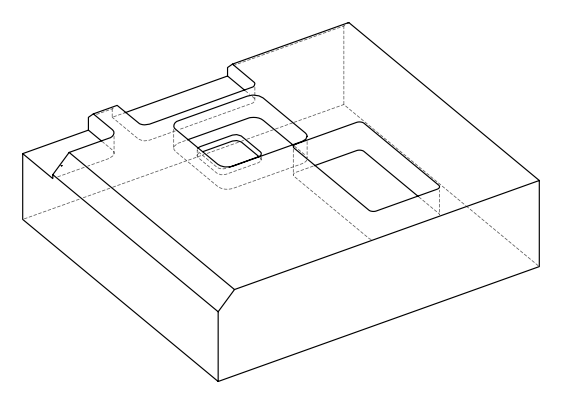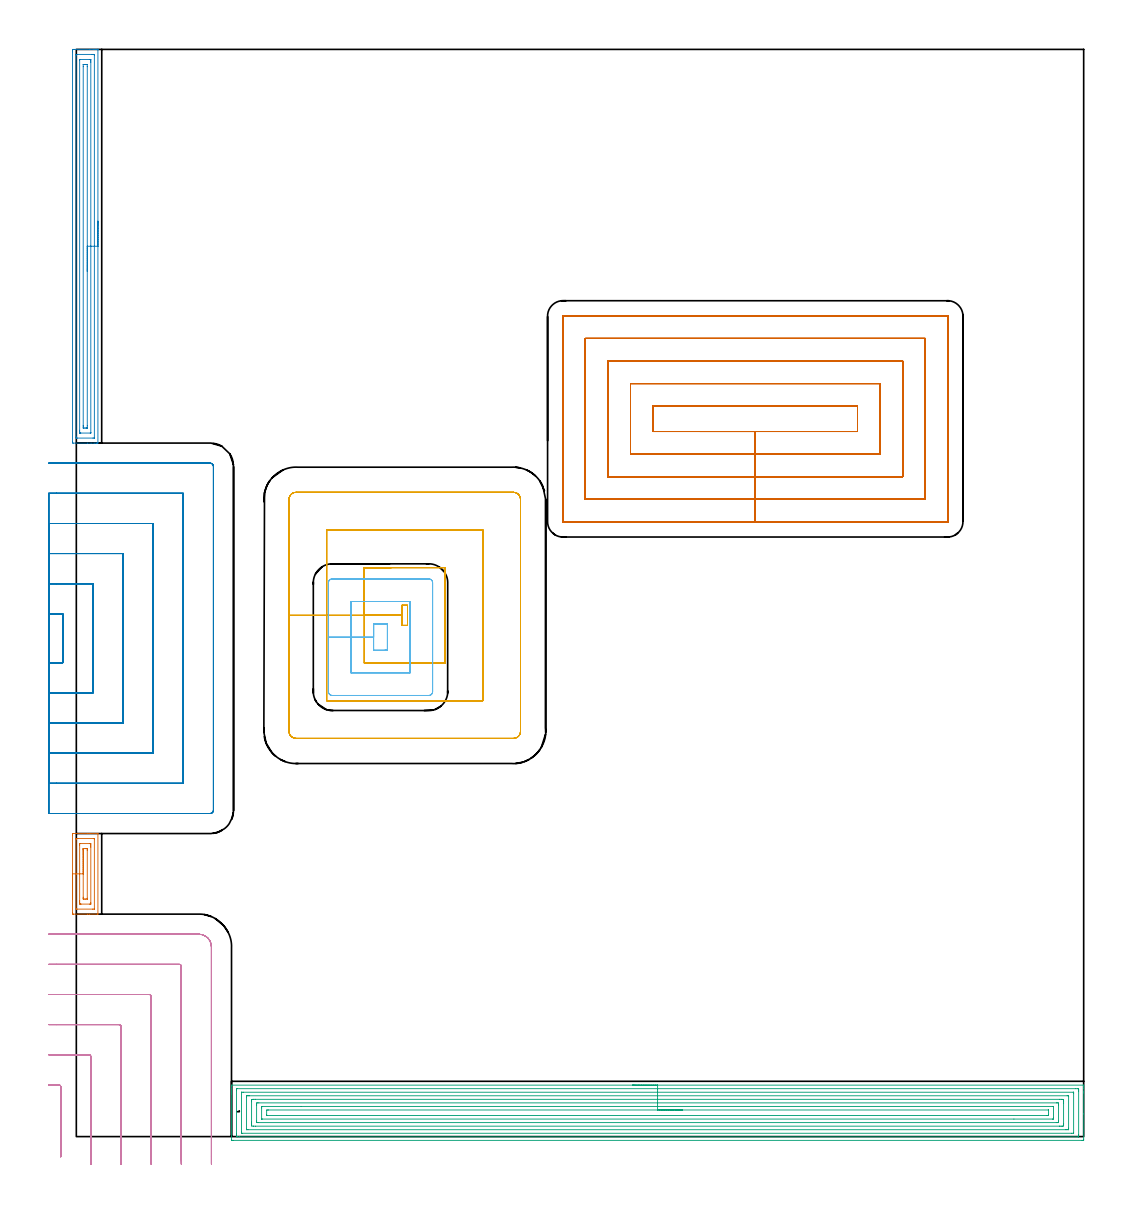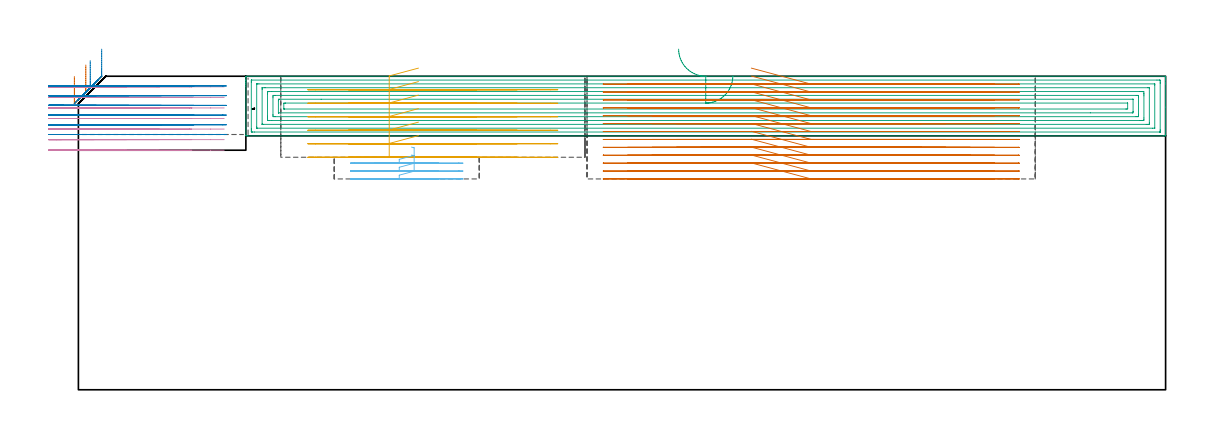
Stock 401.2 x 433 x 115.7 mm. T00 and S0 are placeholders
(PLAN: 8 operations, 4 tool changes, 116.7 min)
(1 AREA_MILL | FG_CHAMFER_SURFACE | UGT0205_001 | 1.25 min | 2240 mm3)
(2 AREA_MILL_1 | FG_CHAMFER_SURFACE_1 | UGT0205_001 | 5.24 min | 8293 mm3)
(3 AREA_MILL_2 | FG_CHAMFER_SURFACE_2 | UGT0205_001 | 22.1 min | 84092 mm3)
(4 MILL_CORNER_NOTCH_RECTANGULAR | CORNER_NOTCH_RECTANGULAR | UGT0201_008 | Follow Part, ap 4, ae 75% | 9.01 min | 146227 mm3)
(5 MILL_RECTANGULAR_POCKET | POCKET_RECTANGULAR_STRAIGHT | UGT0201_136 | Follow Part, ap 5, ae 75% | 11.24 min | 391732 mm3)
(6 MILL_RECTANGULAR_POCKET_1 | POCKET_RECTANGULAR_STRAIGHT_1 | NXT0201_011 | Follow Part, ap 3, ae 75% | 2.25 min | 24615 mm3)
(7 MILL_RECTANGULAR_POCKET_2 | POCKET_RECTANGULAR_STRAIGHT_2 | NXT0201_011 | Follow Part, ap 3, ae 75% | 44.71 min | 588773 mm3)
(8 MILL_SLOT | SLOT_PARTIAL_RECTANGULAR | UGT0201_008 | Follow Part, ap 4, ae 75% | 20.85 min | 207835 mm3)
(TOOL UGT0205_001 | Chamfer Mill 20 x 3 x 45 deg. | D20 FL50 Z2)
(TOOL UGT0201_008 | End Mill 16 mm | D16 FL32 Z4)
(TOOL UGT0201_136 | Carbide End Mill 20.0 | D20 FL30 Z4)
(TOOL NXT0201_011 | ENDMILL 12mm [2P460-1200-NA 1630] | D12 FL38 Z6)
(OP 1 AREA_MILL)
G17 G21 G94 G90
T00 M6
G54
G17 G0 G90 X-1.5 Y94.65 S1061 M3
G43 Z125.7 H0
Z115.6
G94 G1 Y94.688 Z114.728 F250.
Y94.802 Z113.863
Y94.991 Z113.012
Y95.253 Z112.18
Y95.587 Z111.374
Y95.99 Z110.6
Y96.458 Z109.864
Y96.99 Z109.172
Y97.579 Z108.529
Y98.222 Z107.94
Y98.914 Z107.408
Y99.65 Z106.94
Y100.424 Z106.537
Y101.23 Z106.203
Y102.062 Z105.941
Y102.914 Z105.752
Y103.778 Z105.638
Y104.65 Z105.6
Y119.874
X-1.498 Y120.172 Z105.602
X-1.491 Y120.694 Z105.605
X-1.436 Y120.697 Z105.66
X-0.016 Y120.7 Z107.08
X4.442 Z111.535
X5.162 Z112.26
X5.333 Z112.43
X8.374 Z115.472
X8.574 Y120.693 Z115.667
X8.604 Y120.69 Z115.696
X8.6 Y120.617 Z115.7
Y88.685
X8.596 Y88.61 Z115.689
X8.574 Y88.607 Z115.667
X8.373 Y88.6 Z115.471
X5.162 Z112.26
X4.442 Z111.535
X-1.152 Z105.944
X-1.27 Y88.601 Z105.827
X-1.491 Y88.61 Z105.605
X-1.499 Y88.83 Z105.599
X-1.5 Y89.128 Z105.6
Y104.65
X-0.086 Z107.014
Y118.467
X-0.084 Y118.536 Z107.016
X-0.079 Y118.674 Z107.021
X-0.076 Y118.692 Z107.024
X-0.072 Y118.695 Z107.028
X-0.054 Y118.698 Z107.046
X-0.016 Y118.699 Z107.084
X0.572 Y118.7 Z107.672
X6.813 Y118.699 Z113.913
X7.116 Y118.695 Z114.216
X7.159 Y118.692 Z114.259
X7.179 Y118.689 Z114.279
X7.186 Y118.398 Z114.286
X7.185 Y90.833 Z114.285
X7.184 Y90.764 Z114.284
X7.179 Y90.627 Z114.279
X7.176 Y90.608 Z114.276
X7.172 Y90.605 Z114.272
X7.154 Y90.602 Z114.254
X7.116 Y90.601 Z114.216
X6.528 Y90.6 Z113.628
X0.287 Y90.601 Z107.387
X-0.016 Y90.605 Z107.084
X-0.059 Y90.607 Z107.041
X-0.079 Y90.611 Z107.021
X-0.086 Y90.902 Z107.014
Y104.65
X1.328 Z108.428
X1.329 Y116.173 Z108.429
X1.331 Y116.624 Z108.431
X1.333 Y116.677 Z108.433
X1.334 Y116.683 Z108.434
X1.359 Y116.69 Z108.459
X1.461 Y116.695 Z108.561
X1.614 Y116.699 Z108.714
X1.69 Y116.7 Z108.79
X5.257 Z112.357
X5.333 Y116.699 Z112.433
X5.41 Y116.697 Z112.51
X5.562 Y116.69 Z112.662
X5.765 Y116.677 Z112.865
X5.766 Y116.624 Z112.866
X5.77 Y116.189 Z112.87
X5.771 Y115.737 Z112.871
X5.772 Y115.301 Z112.872
X5.771 Y93.127 Z112.871
X5.769 Y92.676 Z112.869
X5.767 Y92.623 Z112.867
X5.766 Y92.617 Z112.866
X5.741 Y92.61 Z112.841
X5.639 Y92.605 Z112.739
X5.486 Y92.601 Z112.586
X5.41 Y92.6 Z112.51
X1.843 Z108.943
X1.767 Y92.601 Z108.867
X1.69 Y92.603 Z108.79
X1.537 Y92.61 Z108.637
X1.335 Y92.623 Z108.435
X1.334 Y92.676 Z108.434
X1.33 Y93.111 Z108.43
X1.329 Y93.563 Z108.429
X1.328 Y93.999 Z108.428
Y104.65
X2.743 Z109.843
Y114.365
X2.745 Y114.565 Z109.845
X2.748 Y114.665 Z109.848
X2.749 Y114.684 Z109.849
X2.761 Y114.69 Z109.861
X2.813 Y114.696 Z109.913
X3.55 Y114.699 Z110.65
X3.701 Z110.801
X4.311 Y114.692 Z111.411
X4.344 Y114.69 Z111.444
X4.35 Y114.662 Z111.45
X4.353 Y114.576 Z111.453
X4.356 Y114.4 Z111.456
X4.357 Y114.047 Z111.457
Y113.963
Y94.935
X4.355 Y94.735 Z111.455
X4.352 Y94.635 Z111.452
X4.351 Y94.616 Z111.451
X4.339 Y94.61 Z111.439
X4.287 Y94.604 Z111.387
X3.55 Y94.6 Z110.65
X3.399 Y94.601 Z110.499
X2.789 Y94.608 Z109.889
X2.756 Y94.61 Z109.856
X2.75 Y94.638 Z109.85
X2.747 Y94.724 Z109.847
X2.744 Y94.9 Z109.844
X2.743 Y95.253 Z109.843
Y95.337
Y104.65
Y105.522 Z109.881
Y106.386 Z109.995
Y107.238 Z110.183
Y108.07 Z110.446
Y108.876 Z110.78
Y109.65 Z111.182
Y110.386 Z111.651
Y111.078 Z112.182
Y111.721 Z112.772
Y112.31 Z113.415
Y112.842 Z114.107
Y113.31 Z114.843
Y113.713 Z115.616
Y114.047 Z116.422
Y114.309 Z117.254
Y114.498 Z118.106
Y114.612 Z118.971
Y114.65 Z119.843
G0 Z125.7
M5
M2
(OP 2 AREA_MILL_1)
G17 G21 G94 G90
T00 M6
G54
G17 G0 G90 X8.6 Y364.6 S1061 M3
G43 Z125.7 H0
G94 G1 Y364.562 Z124.828 F250.
Y364.448 Z123.963
Y364.259 Z123.112
Y363.997 Z122.28
Y363.663 Z121.474
Y363.26 Z120.7
Y362.791 Z119.964
Y362.26 Z119.272
Y361.671 Z118.629
Y361.028 Z118.039
Y360.336 Z117.508
Y359.6 Z117.04
Y358.826 Z116.637
Y358.02 Z116.303
Y357.188 Z116.041
Y356.336 Z115.852
Y355.472 Z115.738
Y354.6 Z115.7
Y276.379
X8.597 Y276.21 Z115.688
X8.543 Y276.207 Z115.635
X8.124 Y276.2 Z115.224
X7.832 Z114.932
X7.116 Z114.211
X5.867 Z112.964
X4.442 Z111.537
X-1.175 Z105.923
X-1.492 Y276.21 Z105.606
X-1.499 Y276.526 Z105.599
Y276.536
X-1.5 Y432.074 Z105.6
X-1.499 Y432.374 Z105.601
X-1.494 Y432.961 Z105.604
X-1.492 Y432.993 Z105.606
X-0.908 Y433. Z106.19
X5.333 Z112.428
X6.758 Z113.855
X7.116 Z114.211
X7.832 Z114.932
X8.124 Z115.224
X8.542 Y432.998 Z115.633
X8.6 Y432.996 Z115.69
Y432.995 Z115.691
Y432.821 Z115.7
Y354.6
X7.186 Z114.286
X7.185 Y278.475 Z114.285
X7.182 Y278.335 Z114.282
X7.179 Y278.243 Z114.279
X7.175 Y278.208 Z114.275
X7.167 Y278.207 Z114.267
X7.116 Y278.204 Z114.216
X6.637 Y278.2 Z113.737
X0.396 Y278.201 Z107.496
X-0.016 Y278.208 Z107.084
X-0.069 Y278.21 Z107.031
X-0.079 Y278.405 Z107.021
X-0.084 Y278.544 Z107.016
X-0.085 Y278.614 Z107.015
Y430.725
X-0.082 Y430.865 Z107.018
X-0.079 Y430.957 Z107.021
X-0.074 Y430.992 Z107.026
X-0.067 Y430.993 Z107.033
X-0.016 Y430.996 Z107.084
X0.463 Y431. Z107.563
X6.225 Z113.325
X6.704 Y430.999 Z113.804
X7.116 Y430.992 Z114.216
X7.169 Y430.99 Z114.269
X7.179 Y430.795 Z114.279
X7.184 Y430.655 Z114.284
X7.185 Y430.586 Z114.285
X7.186 Y354.6 Z114.286
X5.772 Z112.872
X5.771 Y280.402 Z112.871
Y280.292
X5.768 Y280.238 Z112.868
X5.765 Y280.218 Z112.865
X5.735 Y280.21 Z112.835
X5.533 Y280.201 Z112.633
X1.767 Y280.2 Z108.867
X1.565 Y280.202 Z108.665
X1.431 Y280.206 Z108.531
X1.335 Y280.212 Z108.435
X1.332 Y280.256 Z108.432
X1.33 Y280.402 Z108.43
X1.328 Y280.842 Z108.428
Y281.296
X1.329 Y428.798 Z108.429
Y428.908
X1.332 Y428.962 Z108.432
X1.335 Y428.982 Z108.435
X1.365 Y428.99 Z108.465
X1.567 Y428.999 Z108.667
X5.333 Y429. Z112.433
X5.535 Y428.998 Z112.635
X5.669 Y428.994 Z112.769
X5.765 Y428.988 Z112.865
X5.768 Y428.944 Z112.868
X5.77 Y428.798 Z112.87
X5.771 Y428.358 Z112.871
X5.772 Y427.904 Z112.872
Y354.6
X4.357 Z111.457
Y283.084
X4.353 Y282.279 Z111.453
X4.35 Y282.224 Z111.45
X4.345 Y282.21 Z111.445
X4.321 Y282.207 Z111.421
X4.211 Y282.203 Z111.311
X3.991 Y282.201 Z111.091
X3.55 Y282.2 Z110.65
X3.105 Y282.201 Z110.205
X2.888 Y282.203 Z109.988
X2.779 Y282.207 Z109.879
X2.756 Y282.21 Z109.856
X2.749 Y282.221 Z109.849
X2.748 Y282.262 Z109.848
X2.743 Y282.999 Z109.843
Y283.084
Y426.116
X2.747 Y426.921 Z109.847
X2.75 Y426.976 Z109.85
X2.755 Y426.99 Z109.855
X2.779 Y426.993 Z109.879
X2.889 Y426.997 Z109.989
X3.109 Y426.999 Z110.209
X3.55 Y427. Z110.65
X3.995 Y426.999 Z111.095
X4.212 Y426.997 Z111.312
X4.321 Y426.993 Z111.421
X4.345 Y426.99 Z111.445
X4.351 Y426.979 Z111.451
X4.352 Y426.938 Z111.452
X4.357 Y426.201 Z111.457
Y426.116
Y354.6
Y353.728 Z111.495
Y352.863 Z111.609
Y352.012 Z111.798
Y351.18 Z112.06
Y350.374 Z112.394
Y349.6 Z112.797
Y348.864 Z113.266
Y348.172 Z113.797
Y347.529 Z114.386
Y346.94 Z115.029
Y346.408 Z115.722
Y345.94 Z116.457
Y345.537 Z117.231
Y345.203 Z118.037
Y344.941 Z118.869
Y344.752 Z119.721
Y344.638 Z120.586
Y344.6 Z121.457
G0 Z125.7
M5
M2
(OP 3 AREA_MILL_2)
G17 G21 G94 G90
T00 M6
G54
G17 G0 G90 X221.5 Y20.5 S1061 M3
G43 Z125.7 H0
G94 G1 X221.538 Z124.828 F250.
X221.652 Z123.963
X221.841 Z123.112
X222.103 Z122.28
X222.437 Z121.474
X222.84 Z120.7
X223.308 Z119.964
X223.84 Z119.272
X224.429 Z118.629
X225.072 Z118.04
X225.764 Z117.508
X226.5 Z117.04
X227.274 Z116.637
X228.08 Z116.303
X228.912 Z116.041
X229.764 Z115.852
X230.628 Z115.738
X231.5 Z115.7
X401.042
X401.19 Y20.494 Z115.693
X401.2 Y20.192 Z115.391
Y19.806 Z115.005
Y19.184 Z114.379
Y17.993 Z113.189
Y17.423 Z112.617
Y9.053 Z104.25
Y-1.064 Z94.133
X401.197 Y-1.352 Z93.846
X401.19 Y-1.492 Z93.705
X401.048 Y-1.499 Z93.699
X400.596 Y-1.5 Z93.7
X62.404
X61.948 Y-1.495 Z93.703
X61.81 Y-1.492 Z93.706
X61.8 Y-1.349 Z93.848
Y16.827 Z112.022
Y17.423 Z112.617
Y17.993 Z113.189
Y18.303 Z113.499
Y18.873 Z114.069
Y19.184 Z114.379
X61.801 Y20.193 Z115.392
X61.81 Y20.494 Z115.693
X61.958 Y20.5 Z115.7
X231.5
Y19.086 Z114.286
X398.019
X398.812 Y19.085 Z114.285
X398.913 Y19.084 Z114.284
X399.167 Y19.079 Z114.279
X399.19 Y18.996 Z114.196
X399.196 Y18.804 Z114.004
X399.199 Y18.303 Z113.503
X399.2 Y17.92 Z113.12
Y0.697 Z95.897
X399.198 Y0.315 Z95.515
X399.19 Y-0.069 Z95.131
X399.187 Y-0.08 Z95.12
X399.182 Y-0.082 Z95.118
X399.158 Y-0.084 Z95.116
X399.109 Y-0.085 Z95.115
X399.01 Y-0.086 Z95.114
X64.981
X64.188 Y-0.085 Z95.115
X64.087 Y-0.084 Z95.116
X63.833 Y-0.079 Z95.121
X63.81 Y0.004 Z95.204
X63.804 Y0.196 Z95.396
X63.801 Y0.697 Z95.897
X63.8 Y1.08 Z96.28
Y18.303 Z113.503
X63.802 Y18.685 Z113.885
X63.81 Y19.069 Z114.269
X63.813 Y19.08 Z114.28
X63.818 Y19.082 Z114.282
X63.842 Y19.084 Z114.284
X63.891 Y19.085 Z114.285
X63.99 Y19.086 Z114.286
X231.5
Y17.672 Z112.872
X397.027 Y17.671 Z112.871
X397.111 Y17.67 Z112.87
X397.177 Y17.667 Z112.867
X397.189 Y17.665 Z112.865
X397.194 Y17.642 Z112.842
X397.197 Y17.594 Z112.794
X397.2 Y17.423 Z112.623
Y17.252 Z112.452
X397.199 Y1.407 Z96.607
X397.194 Y1.35 Z96.55
X397.19 Y1.335 Z96.535
X397.183 Y1.332 Z96.532
X397.153 Y1.33 Z96.53
X397.027 Y1.329 Z96.529
X396.387 Y1.328 Z96.528
X65.973 Y1.329 Z96.529
X65.889 Y1.33 Z96.53
X65.823 Y1.333 Z96.533
X65.811 Y1.335 Z96.535
X65.806 Y1.358 Z96.558
X65.803 Y1.406 Z96.606
X65.8 Y1.577 Z96.777
Y1.748 Z96.948
X65.801 Y17.593 Z112.793
X65.806 Y17.65 Z112.85
X65.81 Y17.665 Z112.865
X65.817 Y17.668 Z112.868
X65.847 Y17.67 Z112.87
X65.973 Y17.671 Z112.871
X66.614 Y17.672 Z112.872
X231.5
Y16.257 Z111.457
X394.64
X395.078 Y16.253 Z111.453
X395.178 Y16.25 Z111.45
X395.19 Y16.248 Z111.448
X395.193 Y16.229 Z111.429
X395.197 Y16.182 Z111.382
X395.199 Y16.087 Z111.287
X395.2 Y3.338 Z98.538
X395.197 Y2.918 Z98.118
X395.194 Y2.814 Z98.014
X395.19 Y2.763 Z97.963
X395.182 Y2.749 Z97.949
X395.153 Y2.748 Z97.948
X394.951 Y2.745 Z97.945
X394.35 Y2.743 Z97.943
X394.061
X68.36
X67.922 Y2.747 Z97.947
X67.822 Y2.75 Z97.95
X67.81 Y2.752 Z97.952
X67.807 Y2.771 Z97.971
X67.803 Y2.818 Z98.018
X67.801 Y2.913 Z98.113
X67.8 Y15.662 Z110.862
X67.803 Y16.082 Z111.282
X67.806 Y16.186 Z111.386
X67.81 Y16.237 Z111.437
X67.818 Y16.251 Z111.451
X67.847 Y16.252 Z111.452
X68.049 Y16.255 Z111.455
X68.65 Y16.257 Z111.457
X68.939
X231.5
Y14.843 Z110.043
X391.673
X392.507 Y14.84 Z110.04
X392.565 Y14.836 Z110.036
X393.19 Y14.782 Z109.982
X393.198 Y14.157 Z109.357
X393.199 Y13.902 Z109.102
X393.2 Y13.276 Z108.476
X393.199 Y5.098 Z100.298
X393.196 Y4.476 Z99.676
X393.19 Y4.218 Z99.418
X392.621 Y4.163 Z99.363
X392.565 Y4.161 Z99.361
X391.735 Y4.157 Z99.357
X391.673
X71.327
X70.493 Y4.16 Z99.36
X70.435 Y4.164 Z99.364
X69.81 Y4.218 Z99.418
X69.802 Y4.843 Z100.043
X69.801 Y5.098 Z100.298
X69.8 Y5.724 Z100.924
X69.801 Y13.902 Z109.102
X69.804 Y14.524 Z109.724
X69.81 Y14.782 Z109.982
X70.379 Y14.837 Z110.037
X70.435 Y14.839 Z110.039
X71.265 Y14.843 Z110.043
X71.327
X231.5
Y13.429 Z108.629
X390.368 Y13.428 Z108.628
X390.781 Y13.426 Z108.626
X391.184 Y13.422 Z108.622
X391.193 Y13.021 Z108.221
X391.199 Y12.608 Z107.808
Y6.446 Z101.646
X391.194 Y5.979 Z101.179
X391.187 Y5.578 Z100.778
X390.781 Y5.574 Z100.774
X390.301 Y5.572 Z100.772
X72.632
X72.219 Y5.574 Z100.774
X71.816 Y5.578 Z100.778
X71.807 Y5.979 Z101.179
X71.801 Y6.392 Z101.592
Y12.554 Z107.754
X71.806 Y13.021 Z108.221
X71.813 Y13.422 Z108.622
X72.219 Y13.426 Z108.626
X72.699 Y13.428 Z108.628
X231.5 Y13.429 Z108.629
Y12.015 Z107.215
X388.996 Y12.014 Z107.214
X389.125
X389.174 Y12.01 Z107.21
X389.191 Y12.007 Z107.207
X389.196 Y11.999 Z107.199
X389.198 Y11.986 Z107.186
X389.2 Y11.94 Z107.14
X389.199 Y7.539 Z102.739
X389.192 Y7.337 Z102.537
X389.177 Y6.992 Z102.192
X388.996 Y6.988 Z102.188
X388.867 Y6.986 Z102.186
X373.422 Y6.985 Z102.185
X74.004 Y6.986 Z102.186
X73.875
X73.826 Y6.99 Z102.19
X73.809 Y6.993 Z102.193
X73.804 Y7.001 Z102.201
X73.802 Y7.014 Z102.214
X73.8 Y7.06 Z102.26
X73.801 Y11.461 Z106.661
X73.808 Y11.663 Z106.863
X73.823 Y12.008 Z107.208
X74.004 Y12.012 Z107.212
X74.133 Y12.014 Z107.214
X89.578 Y12.015 Z107.215
X231.5
Y10.6 Z105.8
X387.11
X387.131 Y10.597 Z105.797
X387.19 Y10.585 Z105.785
X387.2 Y10.392 Z105.592
Y10.38 Z105.58
Y8.631 Z103.831
Y8.62 Z103.82
X387.19 Y8.409 Z103.609
X386.765 Y8.402 Z103.602
X386.542 Y8.4 Z103.6
X76.012
X75.89
X75.869 Y8.403 Z103.603
X75.81 Y8.415 Z103.615
X75.8 Y8.608 Z103.808
Y8.62 Z103.82
Y10.38 Z105.58
X75.81 Y10.591 Z105.791
X76.235 Y10.598 Z105.798
X76.458 Y10.6 Z105.8
X231.5
X232.372 Z105.839
X233.236 Z105.952
X234.088 Z106.141
X234.92 Z106.404
X235.726 Z106.737
X236.5 Z107.14
X237.236 Z107.609
X237.928 Z108.14
X238.571 Z108.729
X239.16 Z109.373
X239.692 Z110.065
X240.16 Z110.8
X240.563 Z111.574
X240.897 Z112.38
X241.159 Z113.212
X241.348 Z114.064
X241.462 Z114.929
X241.5 Z115.8
G0 Z125.7
M5
M2
(OP 4 MILL_CORNER_NOTCH_RECTANGULAR)
G17 G21 G94 G90
T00 M6
G54
G17 G0 G90 X-6.2 Y-8.056 S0 M3
G43 Z125.7 H0
Z111.8
G94 G1 Y-5.056 F250.
Y19.806 F500.
G3 X-6.994 Y20.6 R0.8
G1 X-8.
X-11. F250.
G0 Z125.7
X5.817 Y-11.
Z111.8
G1 X5.801 Y-8.
G2 X5.8 Y-7.746 R48. F500.
G1 Y31.805
G3 X5.005 Y32.6 R0.8
G1 X-8.
X-11. F250.
G0 Z125.7
X17.822 Y-11.
Z111.8
G1 X17.801 Y-8.
X17.8 Y-7.746 F500.
Y43.805
G3 X17.005 Y44.6 R0.8
G1 X-8.
X-11. F250.
G0 Z125.7
X29.833 Y-11.
Z111.8
G1 X29.801 Y-8.
G2 X29.8 Y-7.746 R24. F500.
G1 Y55.805
G3 X29.005 Y56.6 R0.8
G1 X-8.
X-11. F250.
G0 Z125.7
X41.866 Y-10.999
Z111.8
G1 X41.803 Y-8.
G2 X41.8 Y-7.746 R12. F500.
G1 Y67.804
G3 X41.004 Y68.6 R0.8
G1 X-8.
X-11. F250.
G0 Z125.7
X53.8 Y-10.746
Z111.8
G1 Y-7.746
Y75.6 F500.
G3 X48.8 Y80.6 R5.
G1 X-8.
X-11. F250.
G0 Z125.7
X-6.2 Y-8.056
Z107.9
G1 Y-5.056
Y19.806 F500.
G3 X-6.994 Y20.6 R0.8
G1 X-8.
X-11. F250.
G0 Z125.7
X5.817 Y-11.
Z107.9
G1 X5.801 Y-8.
X5.8 Y-7.746 F500.
Y31.805
G3 X5.005 Y32.6 R0.8
G1 X-8.
X-11. F250.
G0 Z125.7
X17.822 Y-11.
Z107.9
G1 X17.801 Y-8.
X17.8 Y-7.746 F500.
Y43.805
G3 X17.005 Y44.6 R0.8
G1 X-8.
X-11. F250.
G0 Z125.7
X29.833 Y-11.
Z107.9
G1 X29.801 Y-8.
G2 X29.8 Y-7.746 R24. F500.
G1 Y55.805
G3 X29.005 Y56.6 R0.8
G1 X-8.
X-11. F250.
G0 Z125.7
X41.866 Y-10.999
Z107.9
G1 X41.803 Y-8.
G2 X41.8 Y-7.746 R12. F500.
G1 Y67.804
G3 X41.004 Y68.6 R0.8
G1 X-8.
X-11. F250.
G0 Z125.7
X53.8 Y-10.746
Z107.9
G1 Y-7.746
Y75.6 F500.
G3 X48.8 Y80.6 R5.
G1 X-8.
X-11. F250.
G0 Z125.7
X-6.2 Y-8.056
Z104.
G1 Y-5.056
Y19.806 F500.
G3 X-6.994 Y20.6 R0.8
G1 X-8.
X-11. F250.
G0 Z125.7
X5.817 Y-11.
Z104.
G1 X5.801 Y-8.
G2 X5.8 Y-7.746 R48. F500.
G1 Y31.805
G3 X5.005 Y32.6 R0.8
G1 X-8.
X-11. F250.
G0 Z125.7
X17.822 Y-11.
Z104.
G1 X17.801 Y-8.
G2 X17.8 Y-7.746 R36. F500.
G1 Y43.805
G3 X17.005 Y44.6 R0.8
G1 X-8.
X-11. F250.
G0 Z125.7
X29.833 Y-11.
Z104.
G1 X29.801 Y-8.
G2 X29.8 Y-7.746 R24. F500.
G1 Y55.805
G3 X29.005 Y56.6 R0.8
G1 X-8.
X-11. F250.
G0 Z125.7
X41.866 Y-10.999
Z104.
G1 X41.803 Y-8.
G2 X41.8 Y-7.746 R12. F500.
G1 Y67.804
G3 X41.004 Y68.6 R0.8
G1 X-8.
X-11. F250.
G0 Z125.7
X53.8 Y-10.746
Z104.
G1 Y-7.746
Y75.6 F500.
G3 X48.8 Y80.6 R5.
G1 X-8.
X-11. F250.
G0 Z125.7
X-6.2 Y-8.056
Z100.1
G1 Y-5.056
Y19.806 F500.
G3 X-6.994 Y20.6 R0.8
G1 X-8.
X-11. F250.
G0 Z125.7
X5.8 Y-11.
Z100.1
G1 Y-8.
Y31.805 F500.
G3 X5.005 Y32.6 R0.8
G1 X-8.
X-11. F250.
G0 Z125.7
X17.8 Y-11.
Z100.1
G1 Y-8.
Y43.805 F500.
G3 X17.005 Y44.6 R0.8
G1 X-8.
X-11. F250.
G0 Z125.7
X29.8 Y-11.
Z100.1
G1 Y-8.
Y55.805 F500.
G3 X29.005 Y56.6 R0.8
G1 X-8.
X-11. F250.
G0 Z125.7
X41.8 Y-11.
Z100.1
G1 Y-8.
Y67.804 F500.
G3 X41.004 Y68.6 R0.8
G1 X-8.
X-11. F250.
G0 Z125.7
X53.8 Y-11.
Z100.1
G1 Y-8.
Y75.6 F500.
G3 X48.8 Y80.6 R5.
G1 X-8.
X-11. F250.
G0 Z125.7
X-6.2 Y-8.056
Z96.2
G1 Y-5.056
Y19.806 F500.
G3 X-6.994 Y20.6 R0.8
G1 X-8.
X-11. F250.
G0 Z125.7
X5.8 Y-11.
Z96.2
G1 Y-8.
Y31.805 F500.
G3 X5.005 Y32.6 R0.8
G1 X-8.
X-11. F250.
G0 Z125.7
X17.8 Y-11.
Z96.2
G1 Y-8.
Y43.805 F500.
G3 X17.005 Y44.6 R0.8
G1 X-8.
X-11. F250.
G0 Z125.7
X29.8 Y-11.
Z96.2
G1 Y-8.
Y55.805 F500.
G3 X29.005 Y56.6 R0.8
G1 X-8.
X-11. F250.
G0 Z125.7
X41.8 Y-11.
Z96.2
G1 Y-8.
Y67.804 F500.
G3 X41.004 Y68.6 R0.8
G1 X-8.
X-11. F250.
G0 Z125.7
X53.8 Y-11.
Z96.2
G1 Y-8.
Y75.6 F500.
G3 X48.8 Y80.6 R5.
G1 X-8.
X-11. F250.
G0 Z125.7
X-6.2 Y-8.056
Z92.3
G1 Y-5.056
Y19.806 F500.
G3 X-6.994 Y20.6 R0.8
G1 X-8.
X-11. F250.
G0 Z125.7
X5.8 Y-11.
Z92.3
G1 Y-8.
Y31.805 F500.
G3 X5.005 Y32.6 R0.8
G1 X-8.
X-11. F250.
G0 Z125.7
X17.8 Y-11.
Z92.3
G1 Y-8.
Y43.805 F500.
G3 X17.005 Y44.6 R0.8
G1 X-8.
X-11. F250.
G0 Z125.7
X29.8 Y-11.
Z92.3
G1 Y-8.
Y55.805 F500.
G3 X29.005 Y56.6 R0.8
G1 X-8.
X-11. F250.
G0 Z125.7
X41.8 Y-11.
Z92.3
G1 Y-8.
Y67.804 F500.
G3 X41.004 Y68.6 R0.8
G1 X-8.
X-11. F250.
G0 Z125.7
X53.8 Y-11.
Z92.3
G1 Y-8.
Y75.6 F500.
G3 X48.8 Y80.6 R5.
G1 X-8.
X-11. F250.
G0 Z125.7
X-6.2 Y-8.056
Z88.4
G1 Y-5.056
Y19.806 F500.
G3 X-6.994 Y20.6 R0.8
G1 X-8.
X-11. F250.
G0 Z125.7
X5.8 Y-11.
Z88.4
G1 Y-8.
Y31.805 F500.
G3 X5.005 Y32.6 R0.8
G1 X-8.
X-11. F250.
G0 Z125.7
X17.8 Y-11.
Z88.4
G1 Y-8.
Y43.805 F500.
G3 X17.005 Y44.6 R0.8
G1 X-8.
X-11. F250.
G0 Z125.7
X29.8 Y-11.
Z88.4
G1 Y-8.
Y55.805 F500.
G3 X29.005 Y56.6 R0.8
G1 X-8.
X-11. F250.
G0 Z125.7
X41.8 Y-11.
Z88.4
G1 Y-8.
Y67.804 F500.
G3 X41.004 Y68.6 R0.8
G1 X-8.
X-11. F250.
G0 Z125.7
X53.8 Y-11.
Z88.4
G1 Y-8.
Y75.6 F500.
G3 X48.8 Y80.6 R5.
G1 X-8.
X-11. F250.
G0 Z125.7
M5
M2
(OP 5 MILL_RECTANGULAR_POCKET)
G17 G21 G94 G90
T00 M6
G54
G17 G0 G90 X125.494 Y226.6 S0 M3
G43 Z125.7 H0
Z118.7
G94 G1 X114.7 Z115.808 F250.
Y207.6 Z110.717
X129.7
Y203.6 F500.
X131.9
Y211.6
X129.7
Y207.6
X114.7
Y188.6
X146.9
Y226.6
X114.7
Y207.6
X99.7
Y173.6
X161.9
Y241.6
X99.7
Y207.6
X84.7
Y161.4
G3 X87.5 Y158.6 R2.8
G1 X174.1
G3 X176.9 Y161.4 R2.8
G1 Y253.8
G3 X174.1 Y256.6 R2.8
G1 X87.5
G3 X84.7 Y253.8 R2.8
G1 Y207.6
Y206.6
G0 X125.494 Y226.6 Z113.717
G1 X114.7 Z110.824 F250.
Y207.6 Z105.733
X129.7
Y203.6 F500.
X131.9
Y211.6
X129.7
Y207.6
X114.7
Y188.6
X146.9
Y226.6
X114.7
Y207.6
X99.7
Y173.6
X161.9
Y241.6
X99.7
Y207.6
X84.7
Y161.4
G3 X87.5 Y158.6 R2.8
G1 X174.1
G3 X176.9 Y161.4 R2.8
G1 Y253.8
G3 X174.1 Y256.6 R2.8
G1 X87.5
G3 X84.7 Y253.8 R2.8
G1 Y207.6
Y206.6
G0 X125.494 Y226.6 Z108.733
G1 X114.7 Z105.841 F250.
Y207.6 Z100.75
X129.7
Y203.6 F500.
X131.9
Y211.6
X129.7
Y207.6
X114.7
Y188.6
X146.9
Y226.6
X114.7
Y207.6
X99.7
Y173.6
X161.9
Y241.6
X99.7
Y207.6
X84.7
Y161.4
G3 X87.5 Y158.6 R2.8
G1 X174.1
G3 X176.9 Y161.4 R2.8
G1 Y253.8
G3 X174.1 Y256.6 R2.8
G1 X87.5
G3 X84.7 Y253.8 R2.8
G1 Y207.6
Y206.6
G0 X125.494 Y226.6 Z103.75
G1 X114.7 Z100.858 F250.
Y207.6 Z95.767
X129.7
Y203.6 F500.
X131.9
Y211.6
X129.7
Y207.6
X114.7
Y188.6
X146.9
Y226.6
X114.7
Y207.6
X99.7
Y173.6
X161.9
Y241.6
X99.7
Y207.6
X84.7
Y161.4
G3 X87.5 Y158.6 R2.8
G1 X174.1
G3 X176.9 Y161.4 R2.8
G1 Y253.8
G3 X174.1 Y256.6 R2.8
G1 X87.5
G3 X84.7 Y253.8 R2.8
G1 Y207.6
Y206.6
G0 X125.494 Y226.6 Z98.767
G1 X114.7 Z95.874 F250.
Y207.6 Z90.783
X129.7
Y203.6 F500.
X131.9
Y211.6
X129.7
Y207.6
X114.7
Y188.6
X146.9
Y226.6
X114.7
Y207.6
X99.7
Y173.6
X161.9
Y241.6
X99.7
Y207.6
X84.7
Y161.4
G3 X87.5 Y158.6 R2.8
G1 X174.1
G3 X176.9 Y161.4 R2.8
G1 Y253.8
G3 X174.1 Y256.6 R2.8
G1 X87.5
G3 X84.7 Y253.8 R2.8
G1 Y207.6
Y206.6
G0 X125.494 Y226.6 Z93.783
G1 X114.7 Z90.891 F250.
Y207.6 Z85.8
X129.7
Y203.6 F500.
X131.9
Y211.6
X129.7
Y207.6
X114.7
Y188.6
X146.9
Y226.6
X114.7
Y207.6
X99.7
Y173.6
X161.9
Y241.6
X99.7
Y207.6
X84.7
Y161.4
G3 X87.5 Y158.6 R2.8
G1 X174.1
G3 X176.9 Y161.4 R2.8
G1 Y253.8
G3 X174.1 Y256.6 R2.8
G1 X87.5
G3 X84.7 Y253.8 R2.8
G1 Y207.6
Y206.6
G0 Z125.7
M5
M2
(OP 6 MILL_RECTANGULAR_POCKET_1)
G17 G21 G94 G90
T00 M6
G54
G17 G0 G90 X122.924 Y193.7 S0 M3
G43 Z125.7 H1
Z89.546
G94 G1 X123.9 Z89.284 F250.
Y204.1 Z86.498
X118.4 Z85.024
Y198.9 Z83.631
Y193.7 F500.
X123.9
Y204.1
X118.4
Y198.9
X109.4
Y184.7
X132.9
Y213.1
X109.4
Y198.9
X100.4
Y177.2
G3 X101.9 Y175.7 R1.5
G1 X140.4
G3 X141.9 Y177.2 R1.5
G1 Y220.6
G3 X140.4 Y222.1 R1.5
G1 X101.9
G3 X100.4 Y220.6 R1.5
G1 Y198.9
Y197.9
G0 X122.924 Y193.7 Z86.631
G1 X123.9 Z86.369 F250.
Y204.1 Z83.582
X118.4 Z82.109
Y198.9 Z80.715
Y193.7 F500.
X123.9
Y204.1
X118.4
Y198.9
X109.4
Y184.7
X132.9
Y213.1
X109.4
Y198.9
X100.4
Y177.2
G3 X101.9 Y175.7 R1.5
G1 X140.4
G3 X141.9 Y177.2 R1.5
G1 Y220.6
G3 X140.4 Y222.1 R1.5
G1 X101.9
G3 X100.4 Y220.6 R1.5
G1 Y198.9
Y197.9
G0 X122.924 Y193.7 Z83.715
G1 X123.9 Z83.454 F250.
Y204.1 Z80.667
X118.4 Z79.193
Y198.9 Z77.8
Y193.7 F500.
X123.9
Y204.1
X118.4
Y198.9
X109.4
Y184.7
X132.9
Y213.1
X109.4
Y198.9
X100.4
Y177.2
G3 X101.9 Y175.7 R1.5
G1 X140.4
G3 X141.9 Y177.2 R1.5
G1 Y220.6
G3 X140.4 Y222.1 R1.5
G1 X101.9
G3 X100.4 Y220.6 R1.5
G1 Y198.9
Y197.9
G0 Z125.7
M5
M2
(OP 7 MILL_RECTANGULAR_POCKET_2)
G17 G21 G94 G90
T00 M6
G54
G17 G0 G90 X248.324 Y280.8 S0 M3
G43 Z125.7 H1
Z118.7
G94 G1 X270.4 Z112.785 F250.
X311.1 F500.
Y290.9
X229.7
Y280.8
X270.4
Y271.8
X320.1
Y299.9
X220.7
Y271.8
X270.4
Y262.8
X329.1
Y308.9
X211.7
Y262.8
X270.4
Y253.8
X338.1
Y317.9
X202.7
Y253.8
X270.4
Y244.8
X347.
X347.055 Y244.805
X347.095 Y244.845
X347.1 Y244.9
Y326.8
X347.095 Y326.855
X347.055 Y326.895
X347. Y326.9
X193.8
X193.745 Y326.895
X193.705 Y326.855
X193.7 Y326.8
Y244.9
X193.705 Y244.845
X193.745 Y244.805
X193.8 Y244.8
X270.4
X271.4
G0 X248.324 Y280.8 Z115.785
G1 X270.4 Z109.869 F250.
X311.1 F500.
Y290.9
X229.7
Y280.8
X270.4
Y271.8
X320.1
Y299.9
X220.7
Y271.8
X270.4
Y262.8
X329.1
Y308.9
X211.7
Y262.8
X270.4
Y253.8
X338.1
Y317.9
X202.7
Y253.8
X270.4
Y244.8
X347.
X347.055 Y244.805
X347.095 Y244.845
X347.1 Y244.9
Y326.8
X347.095 Y326.855
X347.055 Y326.895
X347. Y326.9
X193.8
X193.745 Y326.895
X193.705 Y326.855
X193.7 Y326.8
Y244.9
X193.705 Y244.845
X193.745 Y244.805
X193.8 Y244.8
X270.4
X271.4
G0 X248.324 Y280.8 Z112.869
G1 X270.4 Z106.954 F250.
X311.1 F500.
Y290.9
X229.7
Y280.8
X270.4
Y271.8
X320.1
Y299.9
X220.7
Y271.8
X270.4
Y262.8
X329.1
Y308.9
X211.7
Y262.8
X270.4
Y253.8
X338.1
Y317.9
X202.7
Y253.8
X270.4
Y244.8
X347.
X347.055 Y244.805
X347.095 Y244.845
X347.1 Y244.9
Y326.8
X347.095 Y326.855
X347.055 Y326.895
X347. Y326.9
X193.8
X193.745 Y326.895
X193.705 Y326.855
X193.7 Y326.8
Y244.9
X193.705 Y244.845
X193.745 Y244.805
X193.8 Y244.8
X270.4
X271.4
G0 X248.324 Y280.8 Z109.954
G1 X270.4 Z104.038 F250.
X311.1 F500.
Y290.9
X229.7
Y280.8
X270.4
Y271.8
X320.1
Y299.9
X220.7
Y271.8
X270.4
Y262.8
X329.1
Y308.9
X211.7
Y262.8
X270.4
Y253.8
X338.1
Y317.9
X202.7
Y253.8
X270.4
Y244.8
X347.
X347.055 Y244.805
X347.095 Y244.845
X347.1 Y244.9
Y326.8
X347.095 Y326.855
X347.055 Y326.895
X347. Y326.9
X193.8
X193.745 Y326.895
X193.705 Y326.855
X193.7 Y326.8
Y244.9
X193.705 Y244.845
X193.745 Y244.805
X193.8 Y244.8
X270.4
X271.4
G0 X248.324 Y280.8 Z107.038
G1 X270.4 Z101.123 F250.
X311.1 F500.
Y290.9
X229.7
Y280.8
X270.4
Y271.8
X320.1
Y299.9
X220.7
Y271.8
X270.4
Y262.8
X329.1
Y308.9
X211.7
Y262.8
X270.4
Y253.8
X338.1
Y317.9
X202.7
Y253.8
X270.4
Y244.8
X347.
X347.055 Y244.805
X347.095 Y244.845
X347.1 Y244.9
Y326.8
X347.095 Y326.855
X347.055 Y326.895
X347. Y326.9
X193.8
X193.745 Y326.895
X193.705 Y326.855
X193.7 Y326.8
Y244.9
X193.705 Y244.845
X193.745 Y244.805
X193.8 Y244.8
X270.4
X271.4
G0 X248.324 Y280.8 Z104.123
G1 X270.4 Z98.208 F250.
X311.1 F500.
Y290.9
X229.7
Y280.8
X270.4
Y271.8
X320.1
Y299.9
X220.7
Y271.8
X270.4
Y262.8
X329.1
Y308.9
X211.7
Y262.8
X270.4
Y253.8
X338.1
Y317.9
X202.7
Y253.8
X270.4
Y244.8
X347.
X347.055 Y244.805
X347.095 Y244.845
X347.1 Y244.9
Y326.8
X347.095 Y326.855
X347.055 Y326.895
X347. Y326.9
X193.8
X193.745 Y326.895
X193.705 Y326.855
X193.7 Y326.8
Y244.9
X193.705 Y244.845
X193.745 Y244.805
X193.8 Y244.8
X270.4
X271.4
G0 X248.324 Y280.8 Z101.208
G1 X270.4 Z95.292 F250.
X311.1 F500.
Y290.9
X229.7
Y280.8
X270.4
Y271.8
X320.1
Y299.9
X220.7
Y271.8
X270.4
Y262.8
X329.1
Y308.9
X211.7
Y262.8
X270.4
Y253.8
X338.1
Y317.9
X202.7
Y253.8
X270.4
Y244.8
X347.
X347.055 Y244.805
X347.095 Y244.845
X347.1 Y244.9
Y326.8
X347.095 Y326.855
X347.055 Y326.895
X347. Y326.9
X193.8
X193.745 Y326.895
X193.705 Y326.855
X193.7 Y326.8
Y244.9
X193.705 Y244.845
X193.745 Y244.805
X193.8 Y244.8
X270.4
X271.4
G0 X248.324 Y280.8 Z98.292
G1 X270.4 Z92.377 F250.
X311.1 F500.
Y290.9
X229.7
Y280.8
X270.4
Y271.8
X320.1
Y299.9
X220.7
Y271.8
X270.4
Y262.8
X329.1
Y308.9
X211.7
Y262.8
X270.4
Y253.8
X338.1
Y317.9
X202.7
Y253.8
X270.4
Y244.8
X347.
X347.055 Y244.805
X347.095 Y244.845
X347.1 Y244.9
Y326.8
X347.095 Y326.855
X347.055 Y326.895
X347. Y326.9
X193.8
X193.745 Y326.895
X193.705 Y326.855
X193.7 Y326.8
Y244.9
X193.705 Y244.845
X193.745 Y244.805
X193.8 Y244.8
X270.4
X271.4
G0 X248.324 Y280.8 Z95.377
G1 X270.4 Z89.462 F250.
X311.1 F500.
Y290.9
X229.7
Y280.8
X270.4
Y271.8
X320.1
Y299.9
X220.7
Y271.8
X270.4
Y262.8
X329.1
Y308.9
X211.7
Y262.8
X270.4
Y253.8
X338.1
Y317.9
X202.7
Y253.8
X270.4
Y244.8
X347.
X347.055 Y244.805
X347.095 Y244.845
X347.1 Y244.9
Y326.8
X347.095 Y326.855
X347.055 Y326.895
X347. Y326.9
X193.8
X193.745 Y326.895
X193.705 Y326.855
X193.7 Y326.8
Y244.9
X193.705 Y244.845
X193.745 Y244.805
X193.8 Y244.8
X270.4
X271.4
G0 X248.324 Y280.8 Z92.462
G1 X270.4 Z86.546 F250.
X311.1 F500.
Y290.9
X229.7
Y280.8
X270.4
Y271.8
X320.1
Y299.9
X220.7
Y271.8
X270.4
Y262.8
X329.1
Y308.9
X211.7
Y262.8
X270.4
Y253.8
X338.1
Y317.9
X202.7
Y253.8
X270.4
Y244.8
X347.
X347.055 Y244.805
X347.095 Y244.845
X347.1 Y244.9
Y326.8
X347.095 Y326.855
X347.055 Y326.895
X347. Y326.9
X193.8
X193.745 Y326.895
X193.705 Y326.855
X193.7 Y326.8
Y244.9
X193.705 Y244.845
X193.745 Y244.805
X193.8 Y244.8
X270.4
X271.4
G0 X248.324 Y280.8 Z89.546
G1 X270.4 Z83.631 F250.
X311.1 F500.
Y290.9
X229.7
Y280.8
X270.4
Y271.8
X320.1
Y299.9
X220.7
Y271.8
X270.4
Y262.8
X329.1
Y308.9
X211.7
Y262.8
X270.4
Y253.8
X338.1
Y317.9
X202.7
Y253.8
X270.4
Y244.8
X347.
X347.055 Y244.805
X347.095 Y244.845
X347.1 Y244.9
Y326.8
X347.095 Y326.855
X347.055 Y326.895
X347. Y326.9
X193.8
X193.745 Y326.895
X193.705 Y326.855
X193.7 Y326.8
Y244.9
X193.705 Y244.845
X193.745 Y244.805
X193.8 Y244.8
X270.4
X271.4
G0 X248.324 Y280.8 Z86.631
G1 X270.4 Z80.715 F250.
X311.1 F500.
Y290.9
X229.7
Y280.8
X270.4
Y271.8
X320.1
Y299.9
X220.7
Y271.8
X270.4
Y262.8
X329.1
Y308.9
X211.7
Y262.8
X270.4
Y253.8
X338.1
Y317.9
X202.7
Y253.8
X270.4
Y244.8
X347.
X347.055 Y244.805
X347.095 Y244.845
X347.1 Y244.9
Y326.8
X347.095 Y326.855
X347.055 Y326.895
X347. Y326.9
X193.8
X193.745 Y326.895
X193.705 Y326.855
X193.7 Y326.8
Y244.9
X193.705 Y244.845
X193.745 Y244.805
X193.8 Y244.8
X270.4
X271.4
G0 X248.324 Y280.8 Z83.715
G1 X270.4 Z77.8 F250.
X311.1 F500.
Y290.9
X229.7
Y280.8
X270.4
Y271.8
X320.1
Y299.9
X220.7
Y271.8
X270.4
Y262.8
X329.1
Y308.9
X211.7
Y262.8
X270.4
Y253.8
X338.1
Y317.9
X202.7
Y253.8
X270.4
Y244.8
X347.
X347.055 Y244.805
X347.095 Y244.845
X347.1 Y244.9
Y326.8
X347.095 Y326.855
X347.055 Y326.895
X347. Y326.9
X193.8
X193.745 Y326.895
X193.705 Y326.855
X193.7 Y326.8
Y244.9
X193.705 Y244.845
X193.745 Y244.805
X193.8 Y244.8
X270.4
X271.4
G0 Z125.7
M5
M2
(OP 8 MILL_SLOT)
G17 G21 G94 G90
T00 M6
G54
G17 G0 G90 X-11. Y188.7 S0 M3
G43 Z125.7 H0
Z112.117
G94 G1 X-8. F250.
X-5.4 F500.
Y208.2
X-8.
X-11. F250.
Y176.7
X-8.
X6.6 F500.
Y220.2
X-8.
X-11. F250.
Y164.7
X-8.
X18.6 F500.
Y232.2
X-8.
X-11. F250.
Y152.7
X-8.
X30.6 F500.
Y244.2
X-8.
X-11. F250.
Y140.7
X-8.
X42.6 F500.
Y256.2
X-8.
X-11. F250.
Y128.7
X-8.
X53.3 F500.
G3 X54.6 Y130. R1.3
G1 Y266.9
G3 X53.3 Y268.2 R1.3
G1 X-8.
X-11. F250.
G0 Y188.7 Z108.533
G1 X-8.
X-5.4 F500.
Y208.2
X-8.
X-11. F250.
Y176.7
X-8.
X6.6 F500.
Y220.2
X-8.
X-11. F250.
Y164.7
X-8.
X18.6 F500.
Y232.2
X-8.
X-11. F250.
Y152.7
X-8.
X30.6 F500.
Y244.2
X-8.
X-11. F250.
Y140.7
X-8.
X42.6 F500.
Y256.2
X-8.
X-11. F250.
Y128.7
X-8.
X53.3 F500.
G3 X54.6 Y130. R1.3
G1 Y266.9
G3 X53.3 Y268.2 R1.3
G1 X-8.
X-11. F250.
G0 Y188.7 Z104.95
G1 X-8.
X-5.4 F500.
Y208.2
X-8.
X-11. F250.
Y176.7
X-8.
X6.6 F500.
Y220.2
X-8.
X-11. F250.
Y164.7
X-8.
X18.6 F500.
Y232.2
X-8.
X-11. F250.
Y152.7
X-8.
X30.6 F500.
Y244.2
X-8.
X-11. F250.
Y140.7
X-8.
X42.6 F500.
Y256.2
X-8.
X-11. F250.
Y128.7
X-8.
X53.3 F500.
G3 X54.6 Y130. R1.3
G1 Y266.9
G3 X53.3 Y268.2 R1.3
G1 X-8.
X-11. F250.
G0 Y188.7 Z101.367
G1 X-8.
X-5.4 F500.
Y208.2
X-8.
X-11. F250.
Y176.7
X-8.
X6.6 F500.
Y220.2
X-8.
X-11. F250.
Y164.7
X-8.
X18.6 F500.
Y232.2
X-8.
X-11. F250.
Y152.7
X-8.
X30.6 F500.
Y244.2
X-8.
X-11. F250.
Y140.7
X-8.
X42.6 F500.
Y256.2
X-8.
X-11. F250.
Y128.7
X-8.
X53.3 F500.
G3 X54.6 Y130. R1.3
G1 Y266.9
G3 X53.3 Y268.2 R1.3
G1 X-8.
X-11. F250.
G0 Y188.7 Z97.783
G1 X-8.
X-5.4 F500.
Y208.2
X-8.
X-11. F250.
Y176.7
X-8.
X6.6 F500.
Y220.2
X-8.
X-11. F250.
Y164.7
X-8.
X18.6 F500.
Y232.2
X-8.
X-11. F250.
Y152.7
X-8.
X30.6 F500.
Y244.2
X-8.
X-11. F250.
Y140.7
X-8.
X42.6 F500.
Y256.2
X-8.
X-11. F250.
Y128.7
X-8.
X53.3 F500.
G3 X54.6 Y130. R1.3
G1 Y266.9
G3 X53.3 Y268.2 R1.3
G1 X-8.
X-11. F250.
G0 Y188.7 Z94.2
G1 X-8.
X-5.4 F500.
Y208.2
X-8.
X-11. F250.
Y176.7
X-8.
X6.6 F500.
Y220.2
X-8.
X-11. F250.
Y164.7
X-8.
X18.6 F500.
Y232.2
X-8.
X-11. F250.
Y152.7
X-8.
X30.6 F500.
Y244.2
X-8.
X-11. F250.
Y140.7
X-8.
X42.6 F500.
Y256.2
X-8.
X-11. F250.
Y128.7
X-8.
X53.3 F500.
G3 X54.6 Y130. R1.3
G1 Y266.9
G3 X53.3 Y268.2 R1.3
G1 X-8.
X-11. F250.
G0 Z125.7
M5
M2
